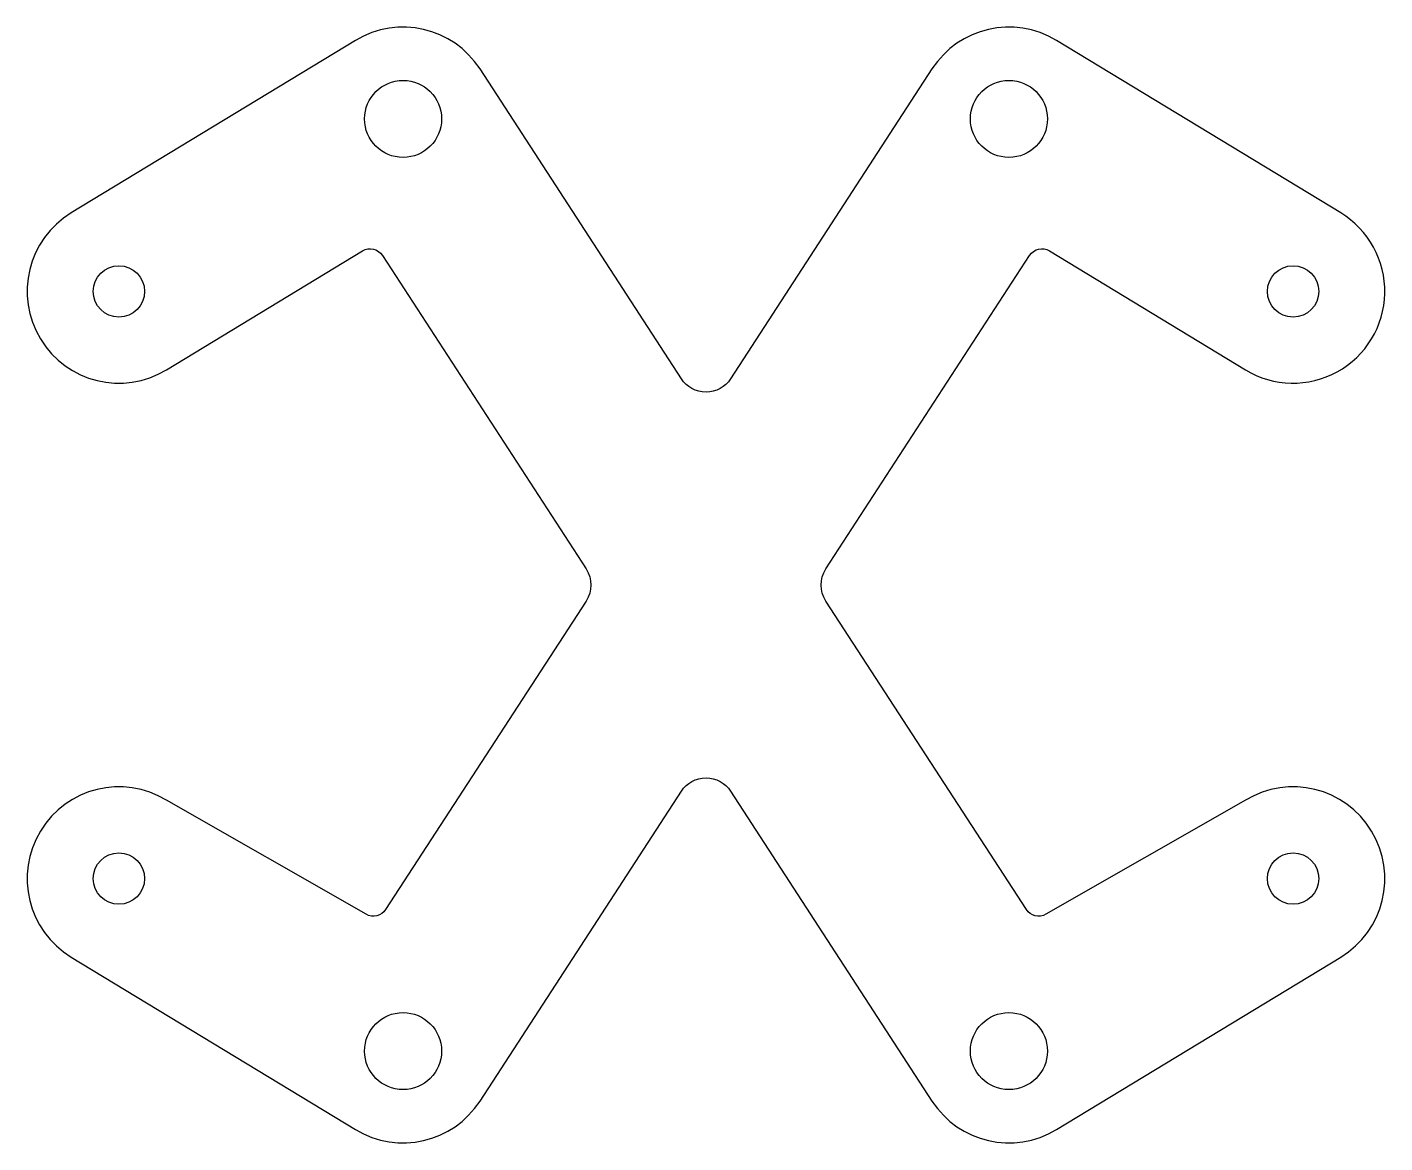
# Model space of a CAD drawing. Header units: millimetres. Extents: x -46.3 to 46.3, y -38 to 38.
import ezdxf

# ---------------------------------------------------------------- set-up
doc = ezdxf.new("R2010")
doc.units = ezdxf.units.MM
doc.layers.get('0').update_dxf_attribs({"linetype": 'CONTINUOUS'})

msp = doc.modelspace()

# ---------------------------------------------------------------- linework, layer by layer
msp.add_lwpolyline([(-15.397, -35.156), (-1.677, -14.048, -0.542686), (1.677, -14.048), (15.397, -35.156, 0.40518), (23.88, -37.093), (43.242, -25.343, 1), (36.758, -14.657), (23.161, -22.433, -0.397663), (21.826, -22.11), (8.163, -1.09, -0.29644), (8.163, 1.09), (22.047, 22.45, -0.40518), (23.404, 22.76), (36.758, 14.657, 1), (43.242, 25.343), (23.88, 37.093, 0.40518), (15.397, 35.156), (1.677, 14.048, -0.542686), (-1.677, 14.048), (-15.397, 35.156, 0.40518), (-23.88, 37.093), (-43.242, 25.343, 1), (-36.758, 14.657), (-23.404, 22.76, -0.40518), (-22.047, 22.45), (-8.163, 1.09, -0.29644), (-8.163, -1.09), (-21.826, -22.11, -0.397663), (-23.161, -22.433), (-36.758, -14.657, 1), (-43.242, -25.343), (-23.88, -37.093, 0.40518)], format="xyb", close=True)
for centre, radius in [((-20.638, 31.75), 2.625), ((20.638, 31.75), 2.625), ((-40, 20), 1.75), ((40, 20), 1.75), ((-40, -20), 1.75), ((40, -20), 1.75), ((-20.638, -31.75), 2.625), ((20.638, -31.75), 2.625)]:
    msp.add_circle(centre, radius)

doc.saveas('drawing.dxf')
